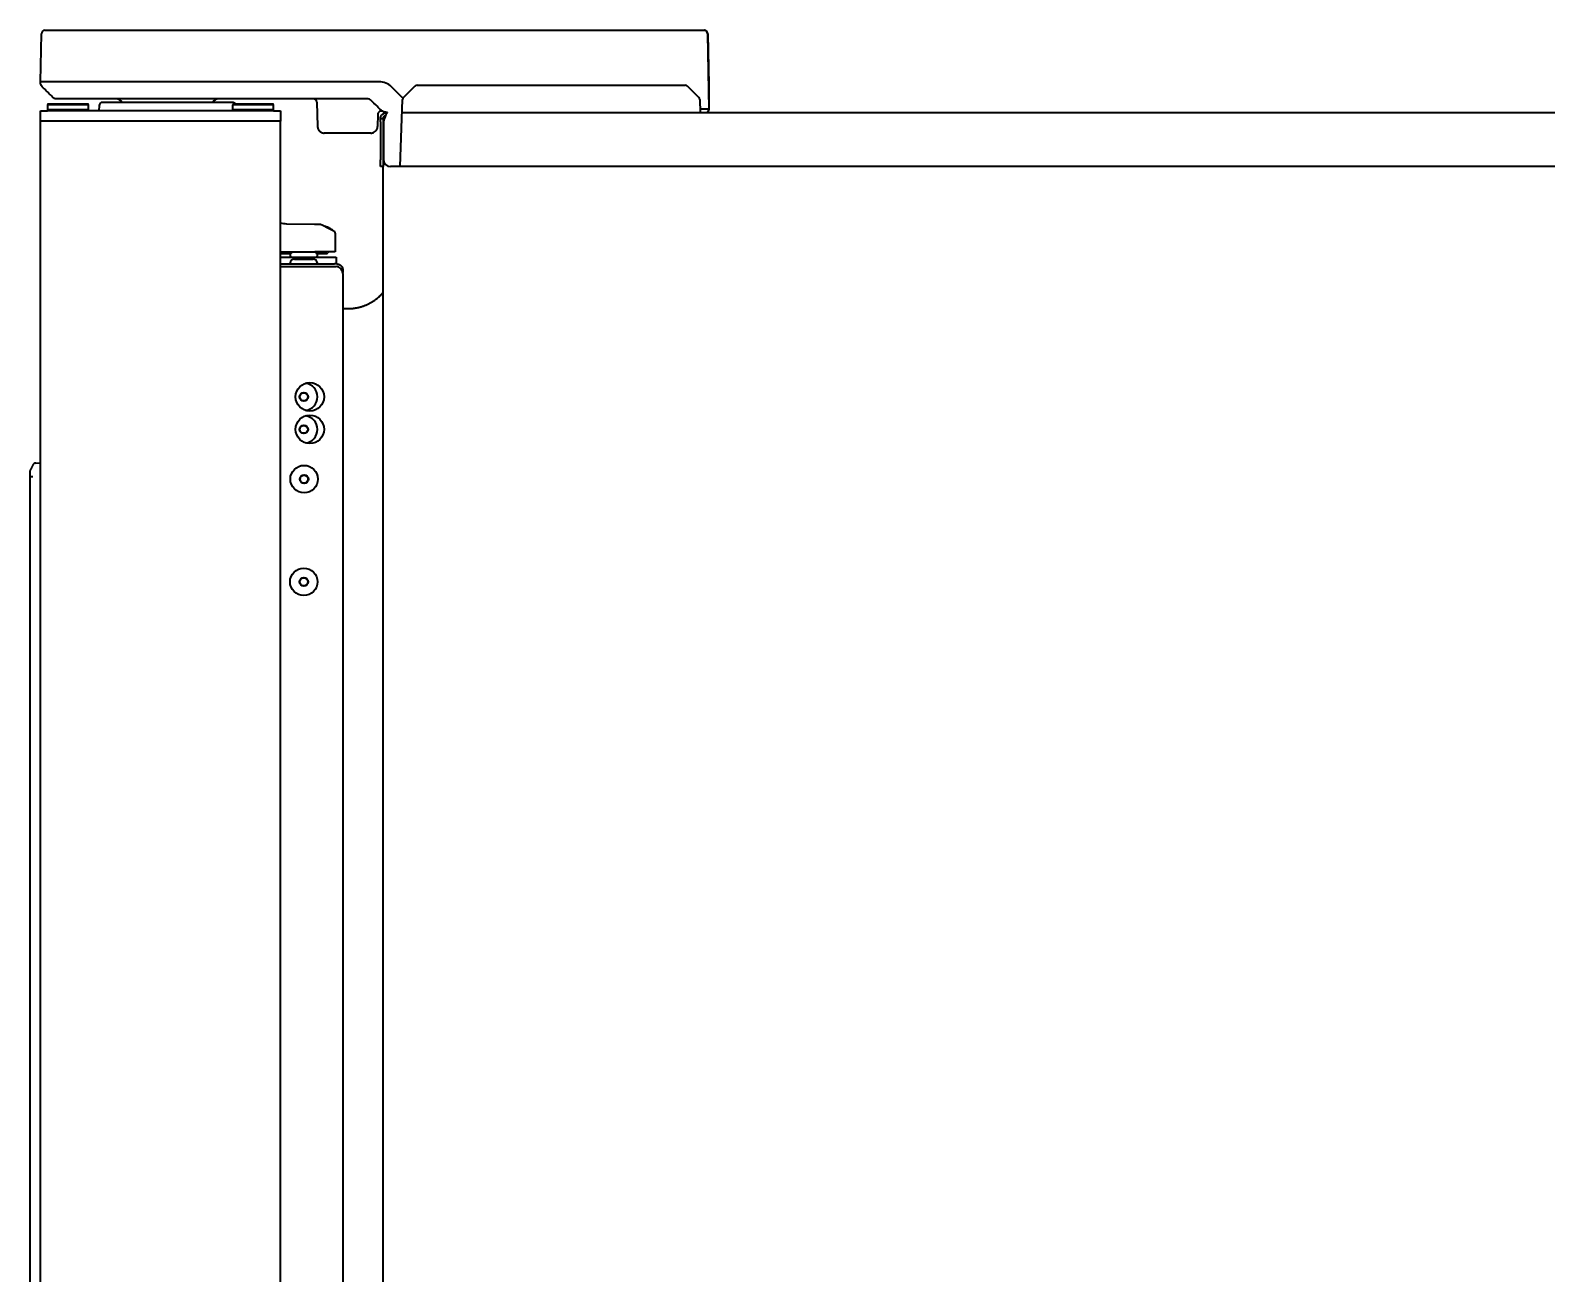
# Model space of a CAD drawing. Header units: inches. Extents: x 786 to 5755, y 618 to 5453.
# Drawn here: x 1962.7 to 2405.2, y 3589.7 to 3952.7 of the extents above; entities that cross this region are included whole.
import ezdxf

# ---------------------------------------------------------------- set-up
doc = ezdxf.new("R2010")
doc.units = ezdxf.units.IN
doc.layers.add('1', color=7, linetype='Continuous', true_color=0xffffff)

msp = doc.modelspace()

# ---------------------------------------------------------------- linework, layer by layer
at = {"layer": '1', "color": 7, "linetype": 'Continuous', "lineweight": 35}
for p, q in [((1965.72, 3937.66), (1965.96, 3951.67)), ((1966.96, 3952.66), (1972.72, 3952.66)), ((1972.72, 3952.66), (2064.55, 3952.66)), ((2068.06, 3952.66), (2073.13, 3952.66)), ((2076.69, 3952.66), (2153.72, 3952.66)), ((2153.72, 3952.66), (2159.34, 3952.66)), ((2159.36, 3952.66), (2159.44, 3952.66)), ((2160.34, 3951.67), (2160.72, 3929.66)), ((2160.46, 3951.67), (2160.72, 3936.77)), ((1965.73, 3936.94), (1965.72, 3937.66)), ((1972.72, 3937.66), (1965.72, 3937.66)), ((2064.55, 3937.66), (1972.72, 3937.66)), ((2071.46, 3932.82), (2068.08, 3936.19)), ((2074.93, 3936.36), (2071.64, 3933.08)), ((2075.63, 3936.66), (2077.22, 3936.66)), ((2077.22, 3936.66), (2152.22, 3936.66)), ((2152.22, 3936.66), (2153.81, 3936.66)), ((2157.8, 3933.08), (2154.51, 3936.36)), ((2160.72, 3935.46), (2160.72, 3930.97)), ((1967.97, 3931.16), (1967.72, 3930.91)), ((1979.72, 3930.91), (1967.72, 3930.91)), ((1967.72, 3930.91), (1967.72, 3929.41)), ((1973.72, 3929.41), (1967.72, 3929.41)), ((1967.72, 3929.41), (1967.97, 3929.16)), ((1967.97, 3931.16), (1979.47, 3931.16)), ((2060.01, 3932.66), (1972.72, 3932.66)), ((1979.72, 3929.41), (1973.72, 3929.41)), ((1979.72, 3930.91), (1979.47, 3931.16)), ((1979.47, 3929.16), (1979.72, 3929.41)), ((1979.72, 3929.41), (1979.72, 3930.91)), ((1982.77, 3930.66), (1982.72, 3929.16)), ((2002.72, 3931.63), (1983.77, 3931.63)), ((2021.67, 3931.63), (2002.72, 3931.63)), ((2021.97, 3931.16), (2021.72, 3930.91)), ((2033.72, 3930.91), (2021.72, 3930.91)), ((2021.72, 3930.91), (2021.72, 3929.41)), ((2021.72, 3929.41), (2021.97, 3929.16)), ((2027.72, 3929.41), (2021.72, 3929.41)), ((2021.97, 3931.16), (2033.47, 3931.16)), ((2033.72, 3929.41), (2027.72, 3929.41)), ((2033.72, 3930.91), (2033.47, 3931.16)), ((2033.47, 3929.16), (2033.72, 3929.41)), ((2033.72, 3929.41), (2033.72, 3930.91)), ((2046.36, 3931.67), (2046.48, 3924.62)), ((2060.89, 3932.66), (2060.01, 3932.66)), ((2070.67, 3912.86), (2071.35, 3932.41)), ((2158.09, 3932.41), (2158.22, 3928.66)), ((2160.72, 3929.66), (2158.19, 3929.66)), ((2160.72, 3929.66), (2160.72, 3929.39)), ((1965.72, 3929.16), (1967.72, 3929.16)), ((1965.72, 3926.16), (1965.72, 3929.16)), ((1967.72, 3926.16), (1965.72, 3926.16)), ((1967.72, 3926.16), (1965.72, 3926.16)), ((1965.72, 2811.65), (1965.72, 3926.16)), ((2033.72, 3929.16), (1967.72, 3929.16)), ((2033.72, 3926.16), (1967.72, 3926.16)), ((2033.72, 3926.16), (1967.72, 3926.16)), ((2033.72, 3929.16), (2035.72, 3929.16)), ((2035.72, 3926.16), (2033.72, 3926.16)), ((2035.72, 3926.16), (2033.72, 3926.16)), ((2035.72, 3929.16), (2035.72, 3926.16)), ((2035.72, 2811.65), (2035.72, 3926.16)), ((2064.14, 3928.11), (2064.08, 3924.62)), ((2064.92, 3926.74), (2064.92, 3926.86)), ((2064.92, 3925.9), (2064.92, 3926.74)), ((2064.92, 3925.9), (2064.92, 3914.86)), ((2065.72, 3926.74), (2065.72, 3926.86)), ((2065.72, 3926.74), (2065.72, 3925.9)), ((2065.72, 3925.9), (2065.72, 3914.86)), ((2065.82, 3925.9), (2065.82, 3914.86)), ((2066.06, 3926.86), (2066.01, 3926.74)), ((2066.72, 3928.66), (2066.97, 3928.66)), ((2066.97, 3928.66), (2066.95, 3928.65)), ((2071.22, 3928.66), (3064.67, 3928.66)), ((2046.48, 3924.62), (2046.53, 3924.62)), ((2049.58, 3922.66), (2048.49, 3922.66)), ((2062.08, 3922.66), (2049.58, 3922.66)), ((2064.92, 3912.86), (2064.92, 3914.86)), ((2065.72, 3912.86), (2064.92, 3912.86)), ((2065.72, 3914.86), (2065.72, 3912.88)), ((2065.72, 2767.25), (2065.72, 3912.86)), ((3063.82, 3912.86), (2067.82, 3912.86)), ((2037.44, 3896.2), (2045.69, 3896.06)), ((2051.64, 3893.35), (2051.64, 3887.96)), ((2035.72, 3887.96), (2045.74, 3887.96)), ((2035.72, 3886.46), (2050.01, 3886.46)), ((2035.89, 3887.46), (2038.69, 3887.46)), ((2038.51, 3887.46), (2038.51, 3887.06)), ((2038.51, 3887.06), (2038.51, 3886.86)), ((2038.51, 3886.86), (2038.51, 3886.46)), ((2039.81, 3885.86), (2045.21, 3885.86)), ((2051.64, 3887.96), (2045.74, 3887.96)), ((2046.33, 3887.46), (2049.14, 3887.46)), ((2046.51, 3887.06), (2046.51, 3887.46)), ((2046.51, 3886.86), (2046.51, 3887.06)), ((2046.51, 3886.46), (2046.51, 3886.86)), ((2050.01, 3886.46), (2052.01, 3886.46)), ((2052.01, 3886.46), (2052.01, 3884.46)), ((2035.72, 3884.46), (2051.49, 3884.46)), ((2035.72, 3883.66), (2049.83, 3883.66)), ((2049.83, 3883.66), (2050.08, 3883.66)), ((2050.08, 3883.66), (2051.94, 3883.66)), ((2053.92, 3882.57), (2053.89, 3882)), ((2053.92, 3881.66), (2053.92, 3221.73)), ((1964.31, 3826.33), (1965.72, 3826.41)), ((1962.72, 3606.24), (1962.72, 3822.3)), ((1962.72, 3444.79), (1962.72, 3606.24))]:
    msp.add_line(p, q, dxfattribs=at)
for centre, radius in [((2044.29, 3845.65), 4.15), ((2042.51, 3845.65), 1.25), ((2042.51, 3845.65), 1.15), ((2044.29, 3836.15), 4.15), ((2042.51, 3836.15), 1.25), ((2042.51, 3836.15), 1.15), ((2042.6, 3821.64), 4), ((2042.6, 3821.64), 1.25), ((2042.6, 3821.64), 1.15), ((2042.51, 3791.65), 4), ((2042.51, 3791.65), 1.25), ((2042.51, 3791.65), 1.15)]:
    msp.add_circle(centre, radius, dxfattribs=at)
for centre, radius, start, end in [((1966.96, 3951.66), 1, 90, 179), ((2159.34, 3951.66), 1, 1, 90), ((2159.46, 3951.66), 1, 1, 90), ((2075.63, 3935.66), 1, 90, 135), ((2153.81, 3935.66), 1, 45, 90), ((1983.77, 3930.63), 1, 90, 178), ((1987.75, 3930.66), 2, 29.0308, 90), ((2017.69, 3930.66), 2, 90, 150.9692), ((2021.67, 3930.63), 1, 31.9695, 90), ((2045.36, 3931.66), 1, 1, 90), ((2060.89, 3930.66), 2, 45, 90), ((2072.35, 3932.37), 1, 135, 178), ((2157.09, 3932.37), 1, 2, 45), ((2065.14, 3928.1), 1, 62.9013, 179), ((2067.82, 3925.9), 2, 155, 180), ((2159.97, 3929.41), 0.75, 270, 359), ((2067.82, 3914.86), 2, 180, 270), ((2037.54, 3902.2), 6, 252.3179, 269), ((2035.89, 3887.96), 0.5, 250.7306, 270), ((2038.91, 3887.06), 0.4, 149.6988, 180), ((2038.91, 3886.86), 0.4, 180, 270), ((2039.81, 3884.56), 1.3, 90, 174.7841), ((2042.71, 3884.84), 4.8, 139.458, 149.6988), ((2045.21, 3884.56), 1.3, 5.2159, 90), ((2042.31, 3884.84), 4.8, 30.3012, 40.542), ((2046.11, 3886.86), 0.4, 270, 0), ((2046.11, 3887.06), 0.4, 0, 30.3012), ((2049.14, 3887.96), 0.5, 270, 330), ((2050, 3887.46), 0.5, 90, 150), ((2038.71, 3884.66), 0.2, 174.7841, 270), ((2046.31, 3884.66), 0.2, 270, 5.2159), ((2042.51, 3845.65), 4, 277.7456, 82.26), ((2042.51, 3836.15), 4, 277.7456, 82.26)]:
    msp.add_arc(centre, radius, start, end, dxfattribs=at)
for centre, major_axis, ratio, start_param, end_param in [((2159.36, 3951.66), (0, 1), 0.998849, 4.729842, 6.283185), ((2051.94, 3881.66), (0, 2), 0.990268, 4.712389, 6.283185), ((1964.36, 3825.33), (-0.052, 0.999), 0.99998, 0, 1.065736)]:
    msp.add_ellipse(centre, major_axis=major_axis, ratio=ratio, start_param=start_param, end_param=end_param, dxfattribs=at)
for points, knots in [([(2064.55, 3952.66), (2065.13, 3952.66), (2065.72, 3952.66), (2066.6, 3952.66), (2066.89, 3952.66), (2067.48, 3952.66), (2067.77, 3952.66), (2068.06, 3952.66)], [0, 0, 0, 0, 0.5, 0.5, 0.75, 0.75, 1, 1, 1, 1]), ([(2073.13, 3952.66), (2073.43, 3952.66), (2073.72, 3952.66), (2074.32, 3952.66), (2074.61, 3952.66), (2075.5, 3952.66), (2076.1, 3952.66), (2076.69, 3952.66)], [0, 0, 0, 0, 0.25, 0.25, 0.5, 0.5, 1, 1, 1, 1]), ([(1965.73, 3936.94), (1965.73, 3936.89), (1965.74, 3936.85), (1965.76, 3936.75), (1965.77, 3936.71), (1965.81, 3936.62), (1965.83, 3936.58), (1965.89, 3936.5), (1965.92, 3936.46), (1965.95, 3936.42)], [0, 0, 0, 0, 0.25, 0.25, 0.5, 0.5, 0.75, 0.75, 1, 1, 1, 1]), ([(2160.72, 3936.77), (2160.72, 3936.77), (2160.72, 3936.65), (2160.72, 3936.18), (2160.72, 3935.84), (2160.72, 3935.46)], [0, 0, 0, 0, 0.5, 0.5, 1, 1, 1, 1]), ([(1970.13, 3932.66), (1970.07, 3932.66), (1970, 3932.66), (1969.88, 3932.69), (1969.81, 3932.71), (1969.69, 3932.76), (1969.63, 3932.79), (1969.52, 3932.86), (1969.47, 3932.9), (1969.43, 3932.95)], [0, 0, 0, 0, 0.25, 0.25, 0.5, 0.5, 0.75, 0.75, 1, 1, 1, 1]), ([(1970.13, 3932.66), (1970.07, 3932.66), (1970, 3932.66), (1969.87, 3932.69), (1969.81, 3932.71), (1969.69, 3932.76), (1969.63, 3932.79), (1969.52, 3932.86), (1969.47, 3932.9), (1969.43, 3932.95)], [0, 0, 0, 0, 0.25, 0.25, 0.5, 0.5, 0.75, 0.75, 1, 1, 1, 1]), ([(1972.72, 3932.66), (1972.68, 3932.66), (1972.64, 3932.66), (1972.55, 3932.66), (1972.51, 3932.66), (1972.39, 3932.66), (1972.3, 3932.66), (1972.18, 3932.66), (1972.14, 3932.66), (1972.06, 3932.66), (1972.02, 3932.66), (1971.9, 3932.66), (1971.82, 3932.66), (1971.67, 3932.66), (1971.59, 3932.66), (1971.48, 3932.66), (1971.44, 3932.66), (1971.37, 3932.66), (1971.34, 3932.66), (1971.23, 3932.66), (1971.16, 3932.66), (1971.03, 3932.66), (1970.97, 3932.66), (1970.85, 3932.66), (1970.8, 3932.66), (1970.71, 3932.66), (1970.69, 3932.66), (1970.64, 3932.66), (1970.61, 3932.66), (1970.54, 3932.66), (1970.5, 3932.66), (1970.44, 3932.66), (1970.42, 3932.66), (1970.38, 3932.66), (1970.36, 3932.66), (1970.33, 3932.66), (1970.32, 3932.66), (1970.29, 3932.66), (1970.27, 3932.66), (1970.25, 3932.66), (1970.23, 3932.66), (1970.21, 3932.66), (1970.2, 3932.66), (1970.18, 3932.66), (1970.18, 3932.66), (1970.16, 3932.66), (1970.16, 3932.66), (1970.15, 3932.66), (1970.14, 3932.66), (1970.14, 3932.66), (1970.14, 3932.66), (1970.14, 3932.66), (1970.14, 3932.66), (1970.14, 3932.66), (1970.14, 3932.66), (1970.13, 3932.66)], [0, 0, 0, 0, 0.03125, 0.03125, 0.0625, 0.0625, 0.125, 0.125, 0.15625, 0.15625, 0.1875, 0.1875, 0.25, 0.25, 0.3125, 0.3125, 0.34375, 0.34375, 0.375, 0.375, 0.4375, 0.4375, 0.5, 0.5, 0.5625, 0.5625, 0.59375, 0.59375, 0.625, 0.625, 0.6875, 0.6875, 0.71875, 0.71875, 0.75, 0.75, 0.78125, 0.78125, 0.8125, 0.8125, 0.84375, 0.84375, 0.875, 0.875, 0.90625, 0.90625, 0.9375, 0.9375, 0.96875, 0.96875, 0.984375, 0.984375, 0.992187, 0.992187, 1, 1, 1, 1]), ([(2066.96, 3928.66), (2066.86, 3928.66), (2066.77, 3928.66), (2066.57, 3928.68), (2066.38, 3928.71), (2066.19, 3928.76), (2066.07, 3928.79), (2066.05, 3928.8), (2066, 3928.82), (2065.98, 3928.82), (2065.91, 3928.85), (2065.86, 3928.87), (2065.72, 3928.92), (2065.55, 3929.01), (2065.38, 3929.11), (2065.26, 3929.19), (2065.2, 3929.23), (2065.14, 3929.27), (2065.1, 3929.3), (2065.08, 3929.32), (2064.98, 3929.4), (2064.91, 3929.47), (2064.84, 3929.54)], [0, 0, 0, 0, 0.125, 0.125, 0.25, 0.375, 0.375, 0.40625, 0.40625, 0.4375, 0.4375, 0.5, 0.5, 0.625, 0.75, 0.75, 0.8125, 0.84375, 0.84375, 0.875, 0.875, 1, 1, 1, 1]), ([(2064.92, 3926.86), (2064.92, 3926.97), (2064.93, 3927.08), (2064.97, 3927.3), (2065, 3927.41), (2065.08, 3927.61), (2065.13, 3927.71), (2065.25, 3927.9), (2065.32, 3927.99), (2065.47, 3928.16), (2065.55, 3928.23), (2065.73, 3928.37), (2065.83, 3928.42), (2066.03, 3928.52), (2066.13, 3928.56), (2066.35, 3928.62), (2066.46, 3928.64), (2066.57, 3928.65)], [0, 0, 0, 0, 0.125, 0.125, 0.25, 0.25, 0.375, 0.375, 0.5, 0.5, 0.625, 0.625, 0.75, 0.75, 0.875, 0.875, 1, 1, 1, 1]), ([(2065.72, 3926.86), (2065.72, 3926.98), (2065.74, 3927.1), (2065.83, 3927.34), (2065.9, 3927.44), (2066.07, 3927.62), (2066.17, 3927.7), (2066.31, 3927.77), (2066.35, 3927.79), (2066.39, 3927.8)], [0, 0, 0, 0, 0.302566, 0.302566, 0.605132, 0.605132, 0.907698, 0.907698, 1, 1, 1, 1]), ([(2066.95, 3928.65), (2066.91, 3928.64), (2066.87, 3928.62), (2066.8, 3928.56), (2066.76, 3928.52), (2066.69, 3928.42), (2066.65, 3928.37), (2066.58, 3928.23), (2066.54, 3928.16), (2066.47, 3927.99), (2066.43, 3927.9), (2066.36, 3927.71), (2066.32, 3927.61), (2066.25, 3927.41), (2066.21, 3927.3), (2066.14, 3927.08), (2066.1, 3926.97), (2066.06, 3926.86)], [0, 0, 0, 0, 0.125, 0.125, 0.25, 0.25, 0.375, 0.375, 0.5, 0.5, 0.625, 0.625, 0.75, 0.75, 0.875, 0.875, 1, 1, 1, 1]), ([(2066.57, 3928.65), (2066.57, 3928.65), (2066.58, 3928.65), (2066.59, 3928.65), (2066.6, 3928.65), (2066.61, 3928.65), (2066.62, 3928.65), (2066.63, 3928.65), (2066.64, 3928.65), (2066.65, 3928.66), (2066.67, 3928.66), (2066.68, 3928.66), (2066.69, 3928.66), (2066.7, 3928.66), (2066.71, 3928.66), (2066.72, 3928.66), (2066.72, 3928.66)], [0, 0, 0, 0, 0.070356, 0.140723, 0.211142, 0.28165, 0.352287, 0.42309, 0.494098, 0.565348, 0.636878, 0.708725, 0.780925, 0.853514, 0.926527, 1, 1, 1, 1]), ([(2046.53, 3924.62), (2046.53, 3924.61), (2046.53, 3924.6), (2046.54, 3924.58), (2046.54, 3924.56), (2046.54, 3924.53), (2046.54, 3924.51), (2046.54, 3924.49), (2046.54, 3924.47), (2046.54, 3924.45), (2046.55, 3924.42), (2046.55, 3924.4), (2046.55, 3924.38), (2046.56, 3924.36), (2046.56, 3924.33), (2046.56, 3924.31), (2046.57, 3924.29), (2046.57, 3924.27), (2046.58, 3924.25), (2046.58, 3924.22), (2046.59, 3924.2), (2046.59, 3924.18), (2046.6, 3924.16), (2046.6, 3924.13), (2046.61, 3924.11), (2046.61, 3924.09), (2046.62, 3924.07), (2046.63, 3924.05), (2046.63, 3924.02), (2046.64, 3924), (2046.65, 3923.98), (2046.66, 3923.96), (2046.66, 3923.94), (2046.67, 3923.91), (2046.68, 3923.89), (2046.69, 3923.87), (2046.7, 3923.85), (2046.71, 3923.83), (2046.72, 3923.81), (2046.73, 3923.78), (2046.74, 3923.76), (2046.75, 3923.74), (2046.76, 3923.72), (2046.77, 3923.7), (2046.78, 3923.68), (2046.79, 3923.66), (2046.81, 3923.64), (2046.82, 3923.62), (2046.83, 3923.59), (2046.84, 3923.57), (2046.86, 3923.55), (2046.87, 3923.53), (2046.88, 3923.51), (2046.9, 3923.49), (2046.91, 3923.47), (2046.93, 3923.45), (2046.94, 3923.43), (2046.96, 3923.41), (2046.97, 3923.4), (2046.99, 3923.38), (2047, 3923.36), (2047.02, 3923.34), (2047.03, 3923.32), (2047.05, 3923.3), (2047.07, 3923.28), (2047.08, 3923.26), (2047.1, 3923.25), (2047.12, 3923.23), (2047.13, 3923.22), (2047.14, 3923.21), (2047.16, 3923.19), (2047.17, 3923.18), (2047.18, 3923.17), (2047.2, 3923.15), (2047.21, 3923.14), (2047.23, 3923.13), (2047.24, 3923.11), (2047.26, 3923.1), (2047.27, 3923.09), (2047.29, 3923.07), (2047.31, 3923.06), (2047.33, 3923.05), (2047.35, 3923.03), (2047.37, 3923.02), (2047.39, 3923), (2047.41, 3922.99), (2047.43, 3922.98), (2047.45, 3922.96), (2047.47, 3922.95), (2047.49, 3922.93), (2047.52, 3922.92), (2047.54, 3922.91), (2047.56, 3922.89), (2047.59, 3922.88), (2047.61, 3922.87), (2047.64, 3922.85), (2047.67, 3922.84), (2047.69, 3922.83), (2047.72, 3922.82), (2047.75, 3922.8), (2047.78, 3922.79), (2047.81, 3922.78), (2047.84, 3922.77), (2047.87, 3922.76), (2047.9, 3922.75), (2047.93, 3922.74), (2047.97, 3922.73), (2048, 3922.72), (2048.03, 3922.71), (2048.07, 3922.7), (2048.1, 3922.69), (2048.14, 3922.69), (2048.18, 3922.68), (2048.21, 3922.68), (2048.25, 3922.67), (2048.29, 3922.67), (2048.33, 3922.66), (2048.37, 3922.66), (2048.4, 3922.66), (2048.44, 3922.66), (2048.47, 3922.66), (2048.49, 3922.66)], [0, 0, 0, 0, 0.007054, 0.014124, 0.021211, 0.028313, 0.035432, 0.042566, 0.049717, 0.056884, 0.064068, 0.071267, 0.078483, 0.085714, 0.092962, 0.100226, 0.107506, 0.114803, 0.122115, 0.129444, 0.136789, 0.144149, 0.151527, 0.15892, 0.166329, 0.173755, 0.181197, 0.188655, 0.196129, 0.203619, 0.211125, 0.218648, 0.226186, 0.233741, 0.241312, 0.248899, 0.256503, 0.264122, 0.271758, 0.27941, 0.287078, 0.294762, 0.302462, 0.310179, 0.317912, 0.32566, 0.333425, 0.341207, 0.349004, 0.356817, 0.364647, 0.372493, 0.380355, 0.388233, 0.396128, 0.404038, 0.411965, 0.419908, 0.427867, 0.435842, 0.443833, 0.451841, 0.459865, 0.467904, 0.47596, 0.484033, 0.492121, 0.500226, 0.505738, 0.511401, 0.517214, 0.523178, 0.529293, 0.535559, 0.541975, 0.548542, 0.55526, 0.562128, 0.569147, 0.576316, 0.583636, 0.591107, 0.598729, 0.606501, 0.614424, 0.622498, 0.630722, 0.639097, 0.647623, 0.656299, 0.665126, 0.674104, 0.683232, 0.692511, 0.701941, 0.711521, 0.721252, 0.731134, 0.741166, 0.751349, 0.761683, 0.772168, 0.782803, 0.793588, 0.804525, 0.815612, 0.82685, 0.838238, 0.849777, 0.861467, 0.873308, 0.885299, 0.897441, 0.909733, 0.922177, 0.93477, 0.947515, 0.96041, 0.973456, 0.986653, 1, 1, 1, 1]), ([(2062.08, 3922.66), (2062.21, 3922.66), (2062.34, 3922.67), (2062.59, 3922.72), (2062.72, 3922.76), (2063.08, 3922.9), (2063.3, 3923.05), (2063.67, 3923.41), (2063.82, 3923.63), (2063.97, 3923.99), (2064.01, 3924.11), (2064.06, 3924.36), (2064.08, 3924.49), (2064.08, 3924.62)], [0, 0, 0, 0, 0.125, 0.125, 0.25, 0.25, 0.5, 0.5, 0.75, 0.75, 0.875, 0.875, 1, 1, 1, 1]), ([(2045.69, 3896.06), (2045.71, 3896.06), (2045.73, 3896.06), (2045.78, 3896.06), (2045.81, 3896.06), (2045.88, 3896.06), (2045.93, 3896.06), (2046.02, 3896.05), (2046.07, 3896.05), (2046.16, 3896.05), (2046.21, 3896.05), (2046.3, 3896.05), (2046.34, 3896.05), (2046.43, 3896.05), (2046.47, 3896.05), (2046.55, 3896.05), (2046.59, 3896.04), (2046.65, 3896.04), (2046.66, 3896.04), (2046.7, 3896.04), (2046.72, 3896.04), (2046.77, 3896.04), (2046.8, 3896.04), (2046.86, 3896.04), (2046.89, 3896.04), (2046.93, 3896.04), (2046.94, 3896.04), (2046.97, 3896.04), (2046.98, 3896.04), (2047.02, 3896.04), (2047.04, 3896.04), (2047.09, 3896.04), (2047.12, 3896.04), (2047.14, 3896.03), (2047.15, 3896.03), (2047.15, 3896.03), (2047.15, 3896.03), (2047.16, 3896.03), (2047.16, 3896.03), (2047.16, 3896.03), (2047.16, 3896.03), (2047.17, 3896.03), (2047.17, 3896.03), (2047.17, 3896.03)], [0, 0, 0, 0, 0.031368, 0.031368, 0.062736, 0.062736, 0.125471, 0.125471, 0.188207, 0.188207, 0.250942, 0.250942, 0.313678, 0.313678, 0.376413, 0.376413, 0.439149, 0.439149, 0.470516, 0.470516, 0.501884, 0.501884, 0.56462, 0.56462, 0.627355, 0.627355, 0.658723, 0.658723, 0.690091, 0.690091, 0.752826, 0.752826, 0.878297, 0.878297, 0.909665, 0.909665, 0.925349, 0.925349, 0.941033, 0.941033, 0.9724, 0.9724, 1, 1, 1, 1]), ([(2047.17, 3896.03), (2047.32, 3896.03), (2047.47, 3896.01), (2047.77, 3895.94), (2047.92, 3895.88), (2048.05, 3895.81)], [0, 0, 0, 0, 0.5, 0.5, 1, 1, 1, 1]), ([(2050.96, 3894.32), (2050.95, 3894.33), (2050.93, 3894.34), (2050.9, 3894.36), (2050.89, 3894.37), (2050.86, 3894.38), (2050.85, 3894.39), (2050.78, 3894.43), (2050.72, 3894.47), (2050.57, 3894.56), (2050.5, 3894.6), (2050.32, 3894.7), (2050.23, 3894.75), (2050.11, 3894.82), (2050.08, 3894.84), (2050.03, 3894.86), (2049.95, 3894.9), (2049.87, 3894.95), (2049.7, 3895.03), (2049.59, 3895.09), (2049.34, 3895.2), (2049.22, 3895.26), (2049.02, 3895.34), (2048.95, 3895.37), (2048.85, 3895.41), (2048.82, 3895.42), (2048.8, 3895.43)], [0, 0, 0, 0, 0.048402, 0.048402, 0.081418, 0.081418, 0.114435, 0.114435, 0.2465, 0.2465, 0.378566, 0.378566, 0.510631, 0.510631, 0.543648, 0.543648, 0.576664, 0.642697, 0.642697, 0.774762, 0.774762, 0.906828, 0.906828, 0.972861, 0.972861, 1, 1, 1, 1]), ([(2051.09, 3894.24), (2051.18, 3894.19), (2051.25, 3894.14), (2051.38, 3894.02), (2051.44, 3893.95), (2051.54, 3893.79), (2051.57, 3893.71), (2051.62, 3893.53), (2051.64, 3893.44), (2051.64, 3893.35)], [0, 0, 0, 0, 0.25, 0.25, 0.5, 0.5, 0.75, 0.75, 1, 1, 1, 1]), ([(2052.12, 3884.46), (2052.02, 3884.46), (2051.92, 3884.46), (2051.71, 3884.46), (2051.6, 3884.46), (2051.49, 3884.46)], [0, 0, 0, 0, 0.462959, 0.462959, 1, 1, 1, 1]), ([(2052.12, 3884.46), (2052.24, 3884.46), (2052.36, 3884.44), (2052.53, 3884.41), (2052.59, 3884.39), (2052.68, 3884.37), (2052.71, 3884.36), (2052.76, 3884.34), (2052.79, 3884.33), (2052.93, 3884.27), (2053.03, 3884.21), (2053.15, 3884.13), (2053.17, 3884.11), (2053.22, 3884.08), (2053.24, 3884.06), (2053.31, 3884.01), (2053.35, 3883.97), (2053.47, 3883.85), (2053.55, 3883.76), (2053.62, 3883.64), (2053.64, 3883.62), (2053.67, 3883.57), (2053.71, 3883.5), (2053.75, 3883.43), (2053.79, 3883.33), (2053.81, 3883.28), (2053.83, 3883.2), (2053.84, 3883.17), (2053.86, 3883.12), (2053.86, 3883.1), (2053.89, 3882.97), (2053.91, 3882.87), (2053.91, 3882.77)], [0, 0, 0, 0, 0.125, 0.125, 0.1875, 0.1875, 0.21875, 0.21875, 0.25, 0.25, 0.375, 0.375, 0.40625, 0.40625, 0.4375, 0.4375, 0.5, 0.5, 0.625, 0.625, 0.65625, 0.65625, 0.6875, 0.75, 0.75, 0.8125, 0.8125, 0.84375, 0.84375, 0.875, 0.875, 1, 1, 1, 1]), ([(2052.55, 3883.56), (2052.55, 3883.56), (2052.54, 3883.56), (2052.51, 3883.58), (2052.48, 3883.59), (2052.43, 3883.61), (2052.41, 3883.61), (2052.37, 3883.62), (2052.36, 3883.63), (2052.27, 3883.65), (2052.19, 3883.66), (2052.12, 3883.66)], [0, 0, 0, 0, 0.019788, 0.019788, 0.264841, 0.264841, 0.387368, 0.387368, 0.509894, 0.509894, 1, 1, 1, 1]), ([(1962.72, 3824.02), (1962.72, 3824.09), (1962.73, 3824.17), (1962.76, 3824.32), (1962.79, 3824.39), (1962.82, 3824.46)], [0, 0, 0, 0, 0.5, 0.5, 1, 1, 1, 1]), ([(1962.72, 3822.3), (1962.72, 3822.35), (1962.72, 3822.41), (1962.72, 3822.49), (1962.72, 3822.52), (1962.72, 3822.58), (1962.72, 3822.6), (1962.72, 3822.69), (1962.72, 3822.74), (1962.72, 3822.85), (1962.72, 3822.9), (1962.72, 3823), (1962.72, 3823.05), (1962.72, 3823.12), (1962.72, 3823.15), (1962.72, 3823.2), (1962.72, 3823.22), (1962.72, 3823.29), (1962.72, 3823.38), (1962.72, 3823.46), (1962.72, 3823.54), (1962.72, 3823.58), (1962.72, 3823.65), (1962.72, 3823.72), (1962.72, 3823.77), (1962.72, 3823.83), (1962.72, 3823.85), (1962.72, 3823.89), (1962.72, 3823.9), (1962.72, 3823.92), (1962.72, 3823.93), (1962.72, 3823.95), (1962.72, 3823.97), (1962.72, 3823.99), (1962.72, 3824), (1962.72, 3824.01), (1962.72, 3824.02), (1962.72, 3824.02)], [0, 0, 0, 0, 0.0625, 0.0625, 0.09375, 0.09375, 0.125, 0.125, 0.1875, 0.1875, 0.25, 0.25, 0.3125, 0.3125, 0.34375, 0.34375, 0.375, 0.375, 0.4375, 0.5, 0.5, 0.5625, 0.5625, 0.625, 0.6875, 0.6875, 0.75, 0.75, 0.78125, 0.78125, 0.8125, 0.8125, 0.875, 0.875, 0.9375, 0.9375, 1, 1, 1, 1]), ([(1964.31, 3826.33), (1964.22, 3826.33), (1964.13, 3826.31), (1963.96, 3826.26), (1963.88, 3826.22), (1963.73, 3826.12), (1963.67, 3826.06), (1963.55, 3825.93), (1963.5, 3825.85), (1963.46, 3825.77)], [0, 0, 0, 0, 0.25, 0.25, 0.5, 0.5, 0.75, 0.75, 1, 1, 1, 1]), ([(1962.72, 3822.3), (1962.72, 3822.3), (1962.73, 3822.3), (1962.76, 3822.3), (1962.79, 3822.31), (1962.82, 3822.31)], [0, 0, 0, 0, 0.5, 0.5, 1, 1, 1, 1])]:
    msp.add_open_spline(points, degree=3, knots=knots, dxfattribs=at)
for points, degree in [([(1969.43, 3932.95), (1965.95, 3936.42)], 1), ([(2068.08, 3936.19), (2067.15, 3937.12), (2065.87, 3937.66), (2064.55, 3937.66)], 3), ([(2064.84, 3929.54), (2064.57, 3929.81), (2064.29, 3930.08), (2062.31, 3932.07)], 3), ([(2160.72, 3930.97), (2160.72, 3930.19), (2160.72, 3929.66), (2160.72, 3929.66)], 3), ([(2065.72, 3926.86), (2064.92, 3926.86)], 1), ([(2065.58, 3928.99), (2065.59, 3928.99)], 1), ([(2048.05, 3895.81), (2051.09, 3894.24)], 1), ([(2053.91, 3882.77), (2053.92, 3882.7), (2053.92, 3882.63), (2053.92, 3882.57)], 3), ([(1963.46, 3825.77), (1962.82, 3824.46)], 1), ([(1963.46, 3822.31), (1962.82, 3822.31)], 1)]:
    msp.add_open_spline(points, degree=degree, dxfattribs=at)
msp.add_rational_spline([(2053.91, 3871.48), (2057.24, 3871.13), (2060.51, 3871.83), (2063.34, 3873.52), (2065.5, 3875.88), (2065.54, 3875.93), (2065.59, 3875.97), (2065.64, 3876), (2065.7, 3876.03)], [0.499511206154, 0.482200084429, 0.483873659269, 0.504531930676, 0.544174898647, 0.535909248976, 0.531320882017, 0.530409797772, 0.53317599624], degree=4, knots=[0, 0, 0, 0, 0, 0.982252, 0.982252, 0.982252, 0.982252, 1, 1, 1, 1, 1], dxfattribs=at)

doc.saveas('drawing.dxf')
